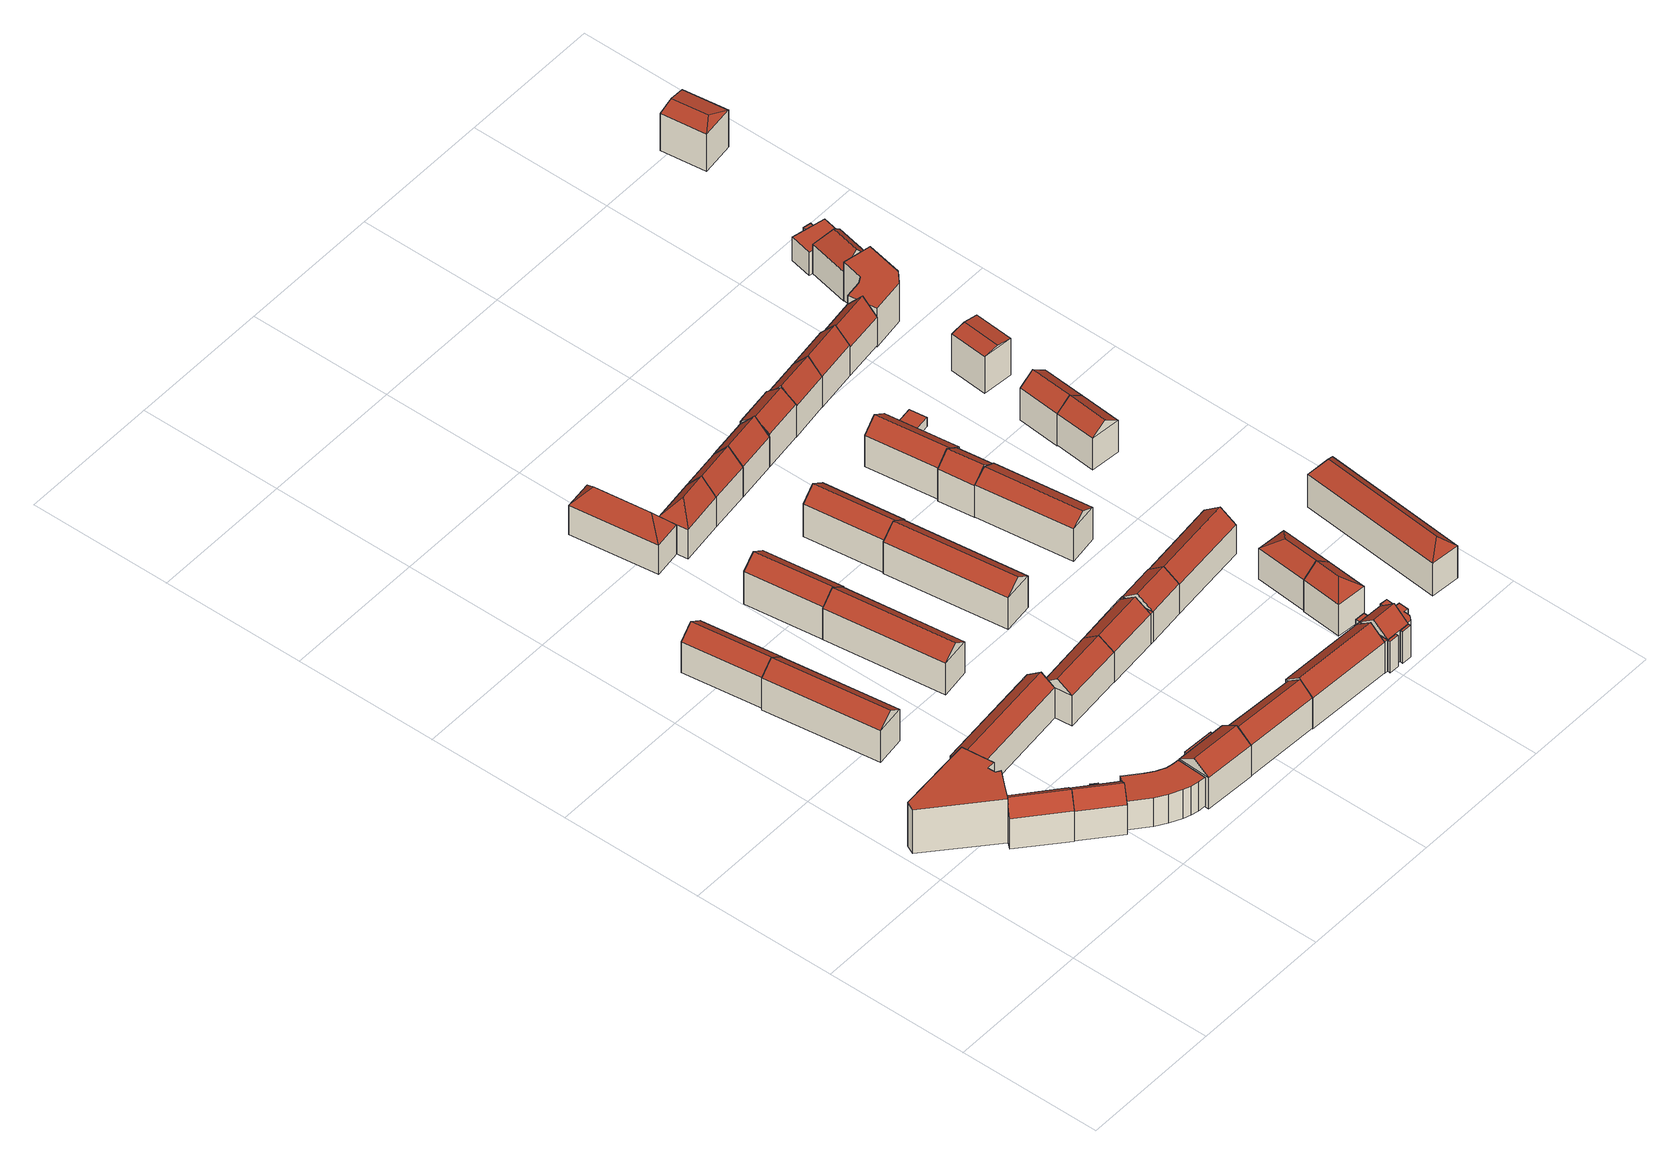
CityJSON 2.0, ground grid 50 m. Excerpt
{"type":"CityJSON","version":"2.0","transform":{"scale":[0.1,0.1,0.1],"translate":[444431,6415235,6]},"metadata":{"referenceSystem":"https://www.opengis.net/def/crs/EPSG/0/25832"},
"CityObjects":{
"building1":{"type":"Building","attributes":{"name":"RiesserstraÃe","function":"31001_1010","yearOfConstruction":1918,"roofType":"1000","measuredHeight":17.96,"storeysAboveGround":4},"geometry":[{"type":"Solid","lod":"2","boundaries":[[[[0,1,2,3]],[[4,5,1,0]],[[6,7,5,4]],[[8,9,7,6]],[[10,11,9,8]],[[12,13,11,10]],[[14,15,13,12]],[[16,17,15,14]],[[18,19,17,16]],[[3,2,19,18]],[[16,14,12,10,8,6,4,0,3,18]],[[1,5,7,9,11,13,15,17,19,2]]]],"semantics":{"surfaces":[{"type":"WallSurface"},{"type":"RoofSurface","Flaechenneigung":"90","Flaechenrichtung":"0","Flaechengroesse":"421.085198996637"},{"type":"GroundSurface"}],"values":[[0,0,0,0,0,0,0,0,0,0,1,2]]}}]},
"building2":{"type":"Building","attributes":{"name":"RiesserstraÃe","function":"31001_1010","yearOfConstruction":1983,"roofType":"3100","measuredHeight":16.53,"storeysAboveGround":4},"geometry":[{"type":"Solid","lod":"2","boundaries":[[[[20,21,22,23]],[[24,25,21,20]],[[26,27,25,24]],[[23,22,27,26]],[[20,28,24]],[[26,29,23]],[[23,29,28,20]],[[24,28,29,26]],[[21,25,27,22]]]],"semantics":{"surfaces":[{"type":"WallSurface"},{"type":"RoofSurface","Flaechenneigung":"49.8870357876731","Flaechenrichtung":"40.2537108188985","Flaechengroesse":"119.757816600435"},{"type":"RoofSurface","Flaechenneigung":"49.8885228788828","Flaechenrichtung":"220.679058021036","Flaechengroesse":"119.753801721433"},{"type":"GroundSurface"}],"values":[[0,0,0,0,0,0,1,2,3]]}}]},
"building3":{"type":"Building","attributes":{"name":"RiesserstraÃe","function":"31001_1010"},"children":["building3-1","building3-2"]},
"building3-1":{"type":"BuildingPart","attributes":{"roofType":"1000","measuredHeight":12.1,"storeysAboveGround":4},"parents":["building3"],"geometry":[{"type":"Solid","lod":"2","boundaries":[[[[30,31,32,33]],[[34,35,31,30]],[[36,37,35,34]],[[33,32,37,36]],[[34,30,33,36]],[[31,35,37,32]]]],"semantics":{"surfaces":[{"type":"WallSurface"},{"type":"RoofSurface","Flaechenneigung":"90","Flaechenrichtung":"0","Flaechengroesse":"1.34577465830309"},{"type":"GroundSurface"}],"values":[[0,0,0,0,1,2]]}}]},
"building3-2":{"type":"BuildingPart","attributes":{"roofType":"3100","measuredHeight":16.3,"storeysAboveGround":4},"parents":["building3"],"geometry":[{"type":"Solid","lod":"2","boundaries":[[[[38,39,40,41]],[[42,43,39,38]],[[44,45,43,42]],[[41,40,45,44]],[[38,28,42]],[[44,46,41]],[[41,46,28,38]],[[42,28,46,44]],[[39,43,45,40]]]],"semantics":{"surfaces":[{"type":"WallSurface"},{"type":"RoofSurface","Flaechenneigung":"49.6851141474525","Flaechenrichtung":"220.678882270837","Flaechengroesse":"100.558997164218"},{"type":"RoofSurface","Flaechenneigung":"49.683332877254","Flaechenrichtung":"40.2622976103834","Flaechengroesse":"100.56312566399"},{"type":"GroundSurface"}],"values":[[0,0,0,0,0,0,1,2,3]]}}]},
"building4":{"type":"Building","attributes":{"name":"Marienthaler StraÃe","function":"31001_1010","yearOfConstruction":1978,"roofType":"3100","measuredHeight":17,"storeysAboveGround":4},"geometry":[{"type":"Solid","lod":"2","boundaries":[[[[47,48,49,50]],[[51,52,48,47]],[[53,54,52,51]],[[50,49,54,53]],[[47,55,51]],[[53,56,50]],[[50,56,55,47]],[[51,55,56,53]],[[48,52,54,49]]]],"semantics":{"surfaces":[{"type":"WallSurface"},{"type":"RoofSurface","Flaechenneigung":"52.563752033892","Flaechenrichtung":"82.2427402375464","Flaechengroesse":"264.696878507218"},{"type":"RoofSurface","Flaechenneigung":"52.5638036940968","Flaechenrichtung":"262.246131128477","Flaechengroesse":"264.69146421344"},{"type":"GroundSurface"}],"values":[[0,0,0,0,0,0,1,2,3]]}}]},
"building5":{"type":"Building","attributes":{"name":"RiesserstraÃe","function":"31001_1010","yearOfConstruction":1978,"roofType":"1000","measuredHeight":11.81,"storeysAboveGround":3},"geometry":[{"type":"Solid","lod":"2","boundaries":[[[[57,58,59,60]],[[61,62,58,57]],[[63,64,62,61]],[[65,66,64,63]],[[67,68,66,65]],[[69,70,68,67]],[[71,72,70,69]],[[73,74,72,71]],[[75,76,74,73]],[[77,78,76,75]],[[79,80,78,77]],[[81,82,80,79]],[[83,84,82,81]],[[85,86,84,83]],[[60,59,86,85]],[[83,81,79,77,75,73,71,69,67,65,63,61,57,60,85]],[[58,62,64,66,68,70,72,74,76,78,80,82,84,86,59]]]],"semantics":{"surfaces":[{"type":"WallSurface"},{"type":"RoofSurface","Flaechenneigung":"90","Flaechenrichtung":"0","Flaechengroesse":"228.415116841294"},{"type":"GroundSurface"}],"values":[[0,0,0,0,0,0,0,0,0,0,0,0,0,0,0,1,2]]}}]},
"building6":{"type":"Building","attributes":{"name":"Marienthaler StraÃe","function":"31001_1010","yearOfConstruction":1978,"roofType":"3100","measuredHeight":16.55,"storeysAboveGround":4},"geometry":[{"type":"Solid","lod":"2","boundaries":[[[[87,88,89,90]],[[91,92,88,87]],[[93,94,92,91]],[[90,89,94,93]],[[87,95,91]],[[93,96,90]],[[90,96,95,87]],[[91,95,96,93]],[[88,92,94,89]]]],"semantics":{"surfaces":[{"type":"WallSurface"},{"type":"RoofSurface","Flaechenneigung":"52.5753369735651","Flaechenrichtung":"82.2306385123283","Flaechengroesse":"181.646783301193"},{"type":"RoofSurface","Flaechenneigung":"52.5754494222749","Flaechenrichtung":"262.230500878949","Flaechengroesse":"181.643585251215"},{"type":"GroundSurface"}],"values":[[0,0,0,0,0,0,1,2,3]]}}]},
"building7":{"type":"Building","attributes":{"name":"GriesstraÃe","function":"31001_1010","yearOfConstruction":1957,"roofType":"3100","measuredHeight":16.14,"storeysAboveGround":4},"geometry":[{"type":"Solid","lod":"2","boundaries":[[[[97,98,99,100]],[[101,102,98,97]],[[103,104,102,101]],[[100,99,104,103]],[[97,105,101]],[[103,106,100]],[[100,106,105,97]],[[101,105,106,103]],[[98,102,104,99]]]],"semantics":{"surfaces":[{"type":"WallSurface"},{"type":"RoofSurface","Flaechenneigung":"52.5313069921264","Flaechenrichtung":"354.238457032601","Flaechengroesse":"245.379745804108"},{"type":"RoofSurface","Flaechenneigung":"52.5311066685163","Flaechenrichtung":"174.105161435185","Flaechengroesse":"245.38158810159"},{"type":"GroundSurface"}],"values":[[0,0,0,0,0,0,1,2,3]]}}]},
"building8":{"type":"Building","attributes":{"name":"Sievekingsallee","function":"31001_1010"},"children":["building8-1","building8-2"]},
"building8-1":{"type":"BuildingPart","attributes":{"roofType":"1000","measuredHeight":12.46,"storeysAboveGround":4},"parents":["building8"],"geometry":[{"type":"Solid","lod":"2","boundaries":[[[[107,108,109,110]],[[111,112,108,107]],[[113,114,112,111]],[[110,109,114,113]],[[111,107,110,113]],[[108,112,114,109]]]],"semantics":{"surfaces":[{"type":"WallSurface"},{"type":"RoofSurface","Flaechenneigung":"90","Flaechenrichtung":"0","Flaechengroesse":"9.99151499875229"},{"type":"GroundSurface"}],"values":[[0,0,0,0,1,2]]}}]},
"building8-2":{"type":"BuildingPart","attributes":{"roofType":"3100","measuredHeight":16.89,"storeysAboveGround":4},"parents":["building8"],"geometry":[{"type":"Solid","lod":"2","boundaries":[[[[115,116,117,118]],[[119,120,116,115]],[[121,122,120,119]],[[118,117,122,121]],[[115,123,119]],[[121,124,118]],[[118,124,123,115]],[[119,123,124,121]],[[116,120,122,117]]]],"semantics":{"surfaces":[{"type":"WallSurface"},{"type":"RoofSurface","Flaechenneigung":"53.5967003057624","Flaechenrichtung":"182.88501347723","Flaechengroesse":"130.896779206652"},{"type":"RoofSurface","Flaechenneigung":"53.5968714702953","Flaechenrichtung":"2.91475946915416","Flaechengroesse":"131.893141616348"},{"type":"GroundSurface"}],"values":[[0,0,0,0,0,0,1,2,3]]}}]},
"building9":{"type":"Building","attributes":{"name":"Marienthaler StraÃe","function":"31001_1010","yearOfConstruction":1957,"roofType":"3100","measuredHeight":16.95,"storeysAboveGround":4},"geometry":[{"type":"Solid","lod":"2","boundaries":[[[[125,126,127,128]],[[129,130,126,125]],[[131,132,130,129]],[[128,127,132,131]],[[125,133,129]],[[131,134,128]],[[128,134,133,125]],[[129,133,134,131]],[[126,130,132,127]]]],"semantics":{"surfaces":[{"type":"WallSurface"},{"type":"RoofSurface","Flaechenneigung":"52.5252844379566","Flaechenrichtung":"82.5408997871563","Flaechengroesse":"278.28689584951"},{"type":"RoofSurface","Flaechenneigung":"52.5253124391513","Flaechenrichtung":"262.542389953492","Flaechengroesse":"278.266001865547"},{"type":"GroundSurface"}],"values":[[0,0,0,0,0,0,1,2,3]]}}]},
"building10":{"type":"Building","attributes":{"name":"GriesstraÃe","function":"31001_1010","yearOfConstruction":1978,"roofType":"3100","measuredHeight":16.32,"storeysAboveGround":4},"geometry":[{"type":"Solid","lod":"2","boundaries":[[[[135,136,137,138]],[[139,140,136,135]],[[141,142,140,139]],[[138,137,142,141]],[[135,143,139]],[[141,144,138]],[[138,144,143,135]],[[139,143,144,141]],[[136,140,142,137]]]],"semantics":{"surfaces":[{"type":"WallSurface"},{"type":"RoofSurface","Flaechenneigung":"52.7527224014271","Flaechenrichtung":"353.969109974429","Flaechengroesse":"141.676714854102"},{"type":"RoofSurface","Flaechenneigung":"52.753107394191","Flaechenrichtung":"174.346576210715","Flaechengroesse":"141.678702207754"},{"type":"GroundSurface"}],"values":[[0,0,0,0,0,0,1,2,3]]}}]},
"building11":{"type":"Building","attributes":{"name":"Marienthaler StraÃe","function":"31001_1010","yearOfConstruction":1978,"roofType":"3100","measuredHeight":17.36,"storeysAboveGround":4},"geometry":[{"type":"Solid","lod":"2","boundaries":[[[[145,146,147,148]],[[149,150,146,145]],[[151,152,150,149]],[[148,147,152,151]],[[145,153,149]],[[151,154,148]],[[148,154,153,145]],[[149,153,154,151]],[[146,150,152,147]]]],"semantics":{"surfaces":[{"type":"WallSurface"},{"type":"RoofSurface","Flaechenneigung":"52.5960819498473","Flaechenrichtung":"82.481871611527","Flaechengroesse":"178.443308382066"},{"type":"RoofSurface","Flaechenneigung":"52.5960430548625","Flaechenrichtung":"262.482219476196","Flaechengroesse":"178.426963319584"},{"type":"GroundSurface"}],"values":[[0,0,0,0,0,0,1,2,3]]}}]},
"building12":{"type":"Building","attributes":{"name":"Sievekingsallee","function":"31001_1010","yearOfConstruction":1957,"roofType":"3100","measuredHeight":16.4,"storeysAboveGround":4},"geometry":[{"type":"Solid","lod":"2","boundaries":[[[[155,156,157,158]],[[159,160,156,155]],[[161,162,160,159]],[[158,157,162,161]],[[155,163,159]],[[161,164,158]],[[158,164,163,155]],[[159,163,164,161]],[[156,160,162,157]]]],"semantics":{"surfaces":[{"type":"WallSurface"},{"type":"RoofSurface","Flaechenneigung":"52.405561967998","Flaechenrichtung":"3.74611388315605","Flaechengroesse":"169.99083676424"},{"type":"RoofSurface","Flaechenneigung":"52.3980803668661","Flaechenrichtung":"183.161713163033","Flaechengroesse":"169.064335372234"},{"type":"GroundSurface"}],"values":[[0,0,0,0,0,0,1,2,3]]}}]},
"building13":{"type":"Building","attributes":{"name":"Marienthaler StraÃe","function":"31001_1010","yearOfConstruction":1957,"roofType":"3200","measuredHeight":18.21,"storeysAboveGround":4},"geometry":[{"type":"Solid","lod":"2","boundaries":[[[[165,166,167,168]],[[169,170,166,165]],[[171,172,170,169]],[[168,167,172,171]],[[165,173,169]],[[171,174,168]],[[168,174,173,165]],[[169,173,174,171]],[[166,170,172,167]]]],"semantics":{"surfaces":[{"type":"WallSurface"},{"type":"RoofSurface","Flaechenneigung":"41.1934713350367","Flaechenrichtung":"172.435035668141","Flaechengroesse":"41.2039294242782"},{"type":"RoofSurface","Flaechenneigung":"41.1934823471084","Flaechenrichtung":"352.466596868938","Flaechengroesse":"41.2176308266064"},{"type":"RoofSurface","Flaechenneigung":"38.6073328553022","Flaechenrichtung":"82.4622846822636","Flaechengroesse":"201.125093278354"},{"type":"RoofSurface","Flaechenneigung":"38.6072315643414","Flaechenrichtung":"262.458525713174","Flaechengroesse":"201.146951648793"},{"type":"GroundSurface"}],"values":[[0,0,0,0,1,2,3,4,5]]}}]},
"building14":{"type":"Building","attributes":{"name":"Marienthaler StraÃe","function":"31001_1010","yearOfConstruction":1957,"roofType":"5000","measuredHeight":18.26,"storeysAboveGround":4},"geometry":[{"type":"Solid","lod":"2","boundaries":[[[[175,176,177,178]],[[179,180,176,175]],[[181,182,180,179]],[[178,177,182,181]],[[175,183,179]],[[181,184,178]],[[178,184,183,175]],[[179,183,184,181]],[[176,180,182,177]]]],"semantics":{"surfaces":[{"type":"WallSurface"},{"type":"RoofSurface","Flaechenneigung":"39.3420207442713","Flaechenrichtung":"262.412174175679","Flaechengroesse":"40.385175565697"},{"type":"RoofSurface","Flaechenneigung":"38.665982065276","Flaechenrichtung":"172.360762752694","Flaechengroesse":"103.471676394701"},{"type":"RoofSurface","Flaechenneigung":"38.6659793533343","Flaechenrichtung":"352.347291550764","Flaechengroesse":"103.470895381931"},{"type":"GroundSurface"}],"values":[[0,0,0,0,1,0,2,3,4]]}}]},
"building15":{"type":"Building","attributes":{"name":"GriesstraÃe","function":"31001_1010"},"children":["building15-1","building15-2"]},
"building15-1":{"type":"BuildingPart","attributes":{"roofType":"1000","measuredHeight":12.41,"storeysAboveGround":4},"parents":["building15"],"geometry":[{"type":"Solid","lod":"2","boundaries":[[[[185,186,187,188]],[[189,190,186,185]],[[191,192,190,189]],[[188,187,192,191]],[[189,185,188,191]],[[186,190,192,187]]]],"semantics":{"surfaces":[{"type":"WallSurface"},{"type":"RoofSurface","Flaechenneigung":"90","Flaechenrichtung":"0","Flaechengroesse":"7.11944300766405"},{"type":"GroundSurface"}],"values":[[0,0,0,0,1,2]]}}]},
"building15-2":{"type":"BuildingPart","attributes":{"roofType":"3100","measuredHeight":16.49,"storeysAboveGround":4},"parents":["building15"],"geometry":[{"type":"Solid","lod":"2","boundaries":[[[[193,194,195,196]],[[197,198,194,193]],[[189,190,198,197]],[[196,195,190,189]],[[193,143,197]],[[189,199,196]],[[196,199,143,193]],[[197,143,199,189]],[[194,198,190,195]]]],"semantics":{"surfaces":[{"type":"WallSurface"},{"type":"RoofSurface","Flaechenneigung":"52.7986162273361","Flaechenrichtung":"174.333255978371","Flaechengroesse":"127.966333752701"},{"type":"RoofSurface","Flaechenneigung":"52.7982003169976","Flaechenrichtung":"353.959196985545","Flaechengroesse":"127.965609300436"},{"type":"GroundSurface"}],"values":[[0,0,0,0,0,0,1,2,3]]}}]},
"building16":{"type":"Building","attributes":{"name":"Marienthaler StraÃe","function":"31001_1010","yearOfConstruction":1978,"roofType":"3100","measuredHeight":17.07,"storeysAboveGround":4},"geometry":[{"type":"Solid","lod":"2","boundaries":[[[[200,201,202,203]],[[204,205,201,200]],[[206,207,205,204]],[[203,202,207,206]],[[200,208,204]],[[206,209,203]],[[203,209,208,200]],[[204,208,209,206]],[[201,205,207,202]]]],"semantics":{"surfaces":[{"type":"WallSurface"},{"type":"RoofSurface","Flaechenneigung":"52.5627003173351","Flaechenrichtung":"82.6621920902992","Flaechengroesse":"289.969136928606"},{"type":"RoofSurface","Flaechenneigung":"52.5627174512608","Flaechenrichtung":"262.663025633057","Flaechengroesse":"289.975414181409"},{"type":"GroundSurface"}],"values":[[0,0,0,0,0,0,1,2,3]]}}]},
"building17":{"type":"Building","attributes":{"name":"Sievekingsallee","function":"31001_1010","yearOfConstruction":1968,"roofType":"3100","measuredHeight":17.1,"storeysAboveGround":4},"geometry":[{"type":"Solid","lod":"2","boundaries":[[[[210,211,212,213]],[[214,215,211,210]],[[216,217,215,214]],[[213,212,217,216]],[[210,218,214]],[[216,219,213]],[[213,219,218,210]],[[214,218,219,216]],[[211,215,217,212]]]],"semantics":{"surfaces":[{"type":"WallSurface"},{"type":"RoofSurface","Flaechenneigung":"49.6307462238672","Flaechenrichtung":"2.86383171761834","Flaechengroesse":"221.04366821239"},{"type":"RoofSurface","Flaechenneigung":"49.6307200354172","Flaechenrichtung":"182.864792051416","Flaechengroesse":"223.066242532794"},{"type":"GroundSurface"}],"values":[[0,0,0,0,0,0,1,2,3]]}}]},
"building18":{"type":"Building","attributes":{"name":"Marienthaler StraÃe","function":"31001_1010","yearOfConstruction":1994,"roofType":"3100","measuredHeight":18.18,"storeysAboveGround":4},"geometry":[{"type":"Solid","lod":"2","boundaries":[[[[220,221,222,223]],[[224,225,221,220]],[[226,227,225,224]],[[223,222,227,226]],[[220,228,224]],[[226,229,223]],[[223,229,228,220]],[[224,228,229,226]],[[221,225,227,222]]]],"semantics":{"surfaces":[{"type":"WallSurface"},{"type":"RoofSurface","Flaechenneigung":"40.1962909502897","Flaechenrichtung":"352.336436429662","Flaechengroesse":"112.317859096552"},{"type":"RoofSurface","Flaechenneigung":"40.1964389955592","Flaechenrichtung":"172.350153366598","Flaechengroesse":"112.314257983564"},{"type":"GroundSurface"}],"values":[[0,0,0,0,0,0,1,2,3]]}}]},
"building19":{"type":"Building","attributes":{"name":"Marienthaler StraÃe","function":"31001_1010","yearOfConstruction":1978,"roofType":"3100","measuredHeight":17.36,"storeysAboveGround":4},"geometry":[{"type":"Solid","lod":"2","boundaries":[[[[230,231,232,233]],[[234,235,231,230]],[[236,237,235,234]],[[233,232,237,236]],[[230,238,234]],[[236,239,233]],[[233,239,238,230]],[[234,238,239,236]],[[231,235,237,232]]]],"semantics":{"surfaces":[{"type":"WallSurface"},{"type":"RoofSurface","Flaechenneigung":"52.639081371281","Flaechenrichtung":"82.6730120508294","Flaechengroesse":"185.263030297851"},{"type":"RoofSurface","Flaechenneigung":"52.639163086472","Flaechenrichtung":"262.674145913801","Flaechengroesse":"185.265861352136"},{"type":"GroundSurface"}],"values":[[0,0,0,0,0,0,1,2,3]]}}]},
"building20":{"type":"Building","attributes":{"name":"GriesstraÃe","function":"31001_1010"},"children":["building20-1","building20-2"]},
"building20-1":{"type":"BuildingPart","attributes":{"roofType":"1000","measuredHeight":12.3,"storeysAboveGround":4},"parents":["building20"],"geometry":[{"type":"Solid","lod":"2","boundaries":[[[[240,241,187,242]],[[243,195,241,240]],[[244,186,195,243]],[[242,187,186,244]],[[243,240,242,244]],[[241,195,186,187]]]],"semantics":{"surfaces":[{"type":"WallSurface"},{"type":"RoofSurface","Flaechenneigung":"90","Flaechenrichtung":"0","Flaechengroesse":"6.48127924427916"},{"type":"GroundSurface"}],"values":[[0,0,0,0,1,2]]}}]},
"building20-2":{"type":"BuildingPart","attributes":{"roofType":"3100","measuredHeight":16.55,"storeysAboveGround":4},"parents":["building20"],"geometry":[{"type":"Solid","lod":"2","boundaries":[[[[245,246,192,247]],[[248,249,246,245]],[[240,241,249,248]],[[247,192,241,240]],[[245,250,248]],[[240,251,247]],[[247,251,250,245]],[[248,250,251,240]],[[246,249,241,192]]]],"semantics":{"surfaces":[{"type":"WallSurface"},{"type":"RoofSurface","Flaechenneigung":"52.1761655364733","Flaechenrichtung":"353.907860839996","Flaechengroesse":"94.4214125358576"},{"type":"RoofSurface","Flaechenneigung":"52.1769800388341","Flaechenrichtung":"174.180112749643","Flaechengroesse":"94.4217496564136"},{"type":"GroundSurface"}],"values":[[0,0,0,0,0,0,1,2,3]]}}]},
"building21":{"type":"Building","attributes":{"name":"Marienthaler StraÃe","function":"31001_1010","yearOfConstruction":1957,"roofType":"3100","measuredHeight":18.28,"storeysAboveGround":4},"geometry":[{"type":"Solid","lod":"2","boundaries":[[[[252,253,254,255]],[[256,257,253,252]],[[258,259,257,256]],[[255,254,259,258]],[[252,260,256]],[[258,228,255]],[[255,228,260,252]],[[256,260,228,258]],[[253,257,259,254]]]],"semantics":{"surfaces":[{"type":"WallSurface"},{"type":"RoofSurface","Flaechenneigung":"40.1028790207436","Flaechenrichtung":"352.343237040527","Flaechengroesse":"112.616457815768"},{"type":"RoofSurface","Flaechenneigung":"40.103006491867","Flaechenrichtung":"172.353823026096","Flaechengroesse":"112.625433615015"},{"type":"GroundSurface"}],"values":[[0,0,0,0,0,0,1,2,3]]}}]},
"building22":{"type":"Building","attributes":{"name":"Peterskampweg","function":"31001_1010"},"children":["building22-1","building22-2","building22-3","building22-4","building22-5","building22-6"]},
"building22-1":{"type":"BuildingPart","attributes":{"roofType":"1000","measuredHeight":12.76,"storeysAboveGround":4},"parents":["building22"],"geometry":[{"type":"Solid","lod":"2","boundaries":[[[[261,262,263,264]],[[265,266,262,261]],[[267,268,266,265]],[[264,263,268,267]],[[265,261,264,267]],[[262,266,268,263]]]],"semantics":{"surfaces":[{"type":"WallSurface"},{"type":"RoofSurface","Flaechenneigung":"90","Flaechenrichtung":"0","Flaechengroesse":"3.49650786619388"},{"type":"GroundSurface"}],"values":[[0,0,0,0,1,2]]}}]},
"building22-2":{"type":"BuildingPart","attributes":{"roofType":"3100","measuredHeight":17.38,"storeysAboveGround":4},"parents":["building22"],"geometry":[{"type":"Solid","lod":"2","boundaries":[[[[269,270,271,272]],[[265,266,270,269]],[[273,274,266,265]],[[272,271,274,273]],[[269,275,265]],[[273,276,272]],[[272,276,275,269]],[[265,275,276,273]],[[270,266,274,271]]]],"semantics":{"surfaces":[{"type":"WallSurface"},{"type":"RoofSurface","Flaechenneigung":"50.0024745646442","Flaechenrichtung":"2.87118242523288","Flaechengroesse":"64.1830205050148"},{"type":"RoofSurface","Flaechenneigung":"50.0026904633855","Flaechenrichtung":"182.875303681323","Flaechengroesse":"64.1359987726987"},{"type":"GroundSurface"}],"values":[[0,0,0,0,0,0,1,2,3]]}}]},
"building22-3":{"type":"BuildingPart","attributes":{"roofType":"1000","measuredHeight":13.46,"storeysAboveGround":4},"parents":["building22"],"geometry":[{"type":"Solid","lod":"2","boundaries":[[[[277,278,270,279]],[[280,281,278,277]],[[282,283,281,280]],[[284,285,283,282]],[[286,287,285,284]],[[288,289,287,286]],[[290,291,289,288]],[[292,266,291,290]],[[279,270,266,292]],[[290,288,286,284,282,280,277,279,292]],[[278,281,283,285,287,289,291,266,270]]]],"semantics":{"surfaces":[{"type":"WallSurface"},{"type":"RoofSurface","Flaechenneigung":"90","Flaechenrichtung":"0","Flaechengroesse":"31.3539629239699"},{"type":"GroundSurface"}],"values":[[0,0,0,0,0,0,0,0,0,1,2]]}}]},
"building22-4":{"type":"BuildingPart","attributes":{"roofType":"1000","measuredHeight":12.76,"storeysAboveGround":4},"parents":["building22"],"geometry":[{"type":"Solid","lod":"2","boundaries":[[[[293,294,271,272]],[[295,296,294,293]],[[297,298,296,295]],[[272,271,298,297]],[[295,293,272,297]],[[294,296,298,271]]]],"semantics":{"surfaces":[{"type":"WallSurface"},{"type":"RoofSurface","Flaechenneigung":"90","Flaechenrichtung":"0","Flaechengroesse":"5.17626205346537"},{"type":"GroundSurface"}],"values":[[0,0,0,0,1,2]]}}]},
"building22-5":{"type":"BuildingPart","attributes":{"roofType":"1000","measuredHeight":12.76,"storeysAboveGround":4},"parents":["building22"],"geometry":[{"type":"Solid","lod":"2","boundaries":[[[[299,300,301,302]],[[303,304,300,299]],[[273,274,304,303]],[[302,301,274,273]],[[303,299,302,273]],[[300,304,274,301]]]],"semantics":{"surfaces":[{"type":"WallSurface"},{"type":"RoofSurface","Flaechenneigung":"90","Flaechenrichtung":"0","Flaechengroesse":"3.50789677069196"},{"type":"GroundSurface"}],"values":[[0,0,0,0,1,2]]}}]},
"building22-6":{"type":"BuildingPart","attributes":{"roofType":"1000","measuredHeight":12.76,"storeysAboveGround":4},"parents":["building22"],"geometry":[{"type":"Solid","lod":"2","boundaries":[[[[305,306,274,273]],[[307,308,306,305]],[[272,271,308,307]],[[273,274,271,272]],[[307,305,273,272]],[[306,308,271,274]]]],"semantics":{"surfaces":[{"type":"WallSurface"},{"type":"RoofSurface","Flaechenneigung":"90","Flaechenrichtung":"0","Flaechengroesse":"13.4348543314877"},{"type":"GroundSurface"}],"values":[[0,0,0,0,1,2]]}}]},
"building23":{"type":"Building","attributes":{"name":"GriesstraÃe","function":"31001_1010","yearOfConstruction":1957,"roofType":"3100","measuredHeight":16.34,"storeysAboveGround":4},"geometry":[{"type":"Solid","lod":"2","boundaries":[[[[309,310,246,311]],[[312,313,310,309]],[[314,249,313,312]],[[311,246,249,314]],[[309,315,312]],[[314,316,311]],[[311,316,315,309]],[[312,315,316,314]],[[310,313,249,246]]]],"semantics":{"surfaces":[{"type":"WallSurface"},{"type":"RoofSurface","Flaechenneigung":"51.2940611325759","Flaechenrichtung":"353.909891620762","Flaechengroesse":"210.402147343021"},{"type":"RoofSurface","Flaechenneigung":"51.2939925920194","Flaechenrichtung":"174.179228843501","Flaechengroesse":"210.765787847013"},{"type":"GroundSurface"}],"values":[[0,0,0,0,0,0,1,2,3]]}}]},
"building24":{"type":"Building","attributes":{"name":"Marienthaler StraÃe","function":"31001_1010","yearOfConstruction":1978,"roofType":"3100","measuredHeight":16.29,"storeysAboveGround":4},"geometry":[{"type":"Solid","lod":"2","boundaries":[[[[317,318,319,320]],[[321,322,318,317]],[[323,324,322,321]],[[320,319,324,323]],[[317,325,321]],[[323,326,320]],[[320,326,325,317]],[[321,325,326,323]],[[318,322,324,319]]]],"semantics":{"surfaces":[{"type":"WallSurface"},{"type":"RoofSurface","Flaechenneigung":"59.3486192458154","Flaechenrichtung":"82.4496538380293","Flaechengroesse":"205.061367044595"},{"type":"RoofSurface","Flaechenneigung":"59.3485565498029","Flaechenrichtung":"262.447925975898","Flaechengroesse":"205.037758240971"},{"type":"GroundSurface"}],"values":[[0,0,0,0,0,0,1,2,3]]}}]},
"building25":{"type":"Building","attributes":{"name":"Peterskampweg","function":"31001_1010","yearOfConstruction":1957,"roofType":"5000","measuredHeight":17.09,"storeysAboveGround":4},"geometry":[{"type":"Solid","lod":"2","boundaries":[[[[327,328,329,330]],[[331,332,328,327]],[[333,334,332,331]],[[330,329,334,333]],[[327,335,331]],[[333,336,330]],[[330,336,335,327]],[[331,335,336,333]],[[328,332,334,329]]]],"semantics":{"surfaces":[{"type":"WallSurface"},{"type":"RoofSurface","Flaechenneigung":"51.6620962883428","Flaechenrichtung":"184.949585084643","Flaechengroesse":"35.0591845916297"},{"type":"RoofSurface","Flaechenneigung":"51.5095001642362","Flaechenrichtung":"94.876042363926","Flaechengroesse":"78.1554129983576"},{"type":"RoofSurface","Flaechenneigung":"51.5096340969476","Flaechenrichtung":"274.930108718623","Flaechengroesse":"78.1550743898079"},{"type":"GroundSurface"}],"values":[[0,0,0,0,1,0,2,3,4]]}}]},
"building26":{"type":"Building","attributes":{"name":"Marienthaler StraÃe","function":"31001_1010","yearOfConstruction":1957,"roofType":"3100","measuredHeight":17.82,"storeysAboveGround":4},"geometry":[{"type":"Solid","lod":"2","boundaries":[[[[337,338,253,339]],[[340,341,338,337]],[[342,257,341,340]],[[339,253,257,342]],[[337,343,340]],[[342,344,339]],[[339,344,343,337]],[[340,343,344,342]],[[338,341,257,253]]]],"semantics":{"surfaces":[{"type":"WallSurface"},{"type":"RoofSurface","Flaechenneigung":"48.9503462287288","Flaechenrichtung":"352.344406261077","Flaechengroesse":"96.2425734618483"},{"type":"RoofSurface","Flaechenneigung":"48.9504789392629","Flaechenrichtung":"172.358386405859","Flaechengroesse":"96.2427828097467"},{"type":"GroundSurface"}],"values":[[0,0,0,0,0,0,1,2,3]]}}]},
"building27":{"type":"Building","attributes":{"name":"Marienthaler StraÃe","function":"31001_1010","yearOfConstruction":1957,"roofType":"3100","measuredHeight":17.22,"storeysAboveGround":4},"geometry":[{"type":"Solid","lod":"2","boundaries":[[[[345,346,347,348]],[[349,350,346,345]],[[351,352,350,349]],[[348,347,352,351]],[[345,353,349]],[[351,354,348]],[[348,354,353,345]],[[349,353,354,351]],[[346,350,352,347]]]],"semantics":{"surfaces":[{"type":"WallSurface"},{"type":"RoofSurface","Flaechenneigung":"52.1788249541326","Flaechenrichtung":"82.448883766005","Flaechengroesse":"83.8998681691556"},{"type":"RoofSurface","Flaechenneigung":"52.1788864450719","Flaechenrichtung":"262.44485141463","Flaechengroesse":"83.9305899363942"},{"type":"GroundSurface"}],"values":[[0,0,0,0,0,0,1,2,3]]}}]},
"building28":{"type":"Building","attributes":{"name":"Peterskampweg","function":"31001_1010","yearOfConstruction":1978,"roofType":"5000","measuredHeight":16.72,"storeysAboveGround":4},"geometry":[{"type":"Solid","lod":"2","boundaries":[[[[355,356,357,333]],[[358,359,356,355]],[[330,360,359,358]],[[333,357,360,330]],[[355,361,358]],[[330,336,333]],[[333,336,361,355]],[[358,361,336,330]],[[356,359,360,357]]]],"semantics":{"surfaces":[{"type":"WallSurface"},{"type":"RoofSurface","Flaechenneigung":"53.77472385795","Flaechenrichtung":"4.90112792451492","Flaechengroesse":"36.5878164820834"},{"type":"RoofSurface","Flaechenneigung":"51.4873644301358","Flaechenrichtung":"274.930909647192","Flaechengroesse":"103.247443531625"},{"type":"RoofSurface","Flaechenneigung":"51.4874208653425","Flaechenrichtung":"94.8812580705394","Flaechengroesse":"103.276541545073"},{"type":"GroundSurface"}],"values":[[0,0,0,0,1,0,2,3,4]]}}]},
"building29":{"type":"Building","attributes":{"name":"Marienthaler StraÃe","function":"31001_1010","yearOfConstruction":1957,"roofType":"3100","measuredHeight":16.86,"storeysAboveGround":4},"geometry":[{"type":"Solid","lod":"2","boundaries":[[[[362,363,364,365]],[[366,367,363,362]],[[368,369,367,366]],[[365,364,369,368]],[[362,370,366]],[[368,371,365]],[[365,371,370,362]],[[366,370,371,368]],[[363,367,369,364]]]],"semantics":{"surfaces":[{"type":"WallSurface"},{"type":"RoofSurface","Flaechenneigung":"52.2840742097749","Flaechenrichtung":"82.4638091927141","Flaechengroesse":"172.156960778415"},{"type":"RoofSurface","Flaechenneigung":"52.2840239539664","Flaechenrichtung":"262.460644127714","Flaechengroesse":"172.161594159657"},{"type":"GroundSurface"}],"values":[[0,0,0,0,0,0,1,2,3]]}}]},
"building30":{"type":"Building","attributes":{"name":"Marienthaler StraÃe","function":"31001_1010","yearOfConstruction":1957,"roofType":"3100","measuredHeight":18.44,"storeysAboveGround":4},"geometry":[{"type":"Solid","lod":"2","boundaries":[[[[372,373,374,375]],[[376,377,373,372]],[[378,379,377,376]],[[375,374,379,378]],[[372,380,376]],[[378,381,375]],[[375,381,380,372]],[[376,380,381,378]],[[373,377,379,374]]]],"semantics":{"surfaces":[{"type":"WallSurface"},{"type":"RoofSurface","Flaechenneigung":"39.8089618539823","Flaechenrichtung":"352.336436424878","Flaechengroesse":"113.445747156434"},{"type":"RoofSurface","Flaechenneigung":"39.8090162949732","Flaechenrichtung":"172.350153371125","Flaechengroesse":"113.442108034305"},{"type":"GroundSurface"}],"values":[[0,0,0,0,0,0,1,2,3]]}}]},
"building31":{"type":"Building","attributes":{"name":"Marienthaler StraÃe","function":"31001_1010","yearOfConstruction":1957,"roofType":"1000","measuredHeight":3.68,"storeysAboveGround":1},"geometry":[{"type":"Solid","lod":"2","boundaries":[[[[382,383,384,385]],[[386,387,383,382]],[[388,389,387,386]],[[385,384,389,388]],[[386,382,385,388]],[[383,387,389,384]]]],"semantics":{"surfaces":[{"type":"WallSurface"},{"type":"RoofSurface","Flaechenneigung":"90","Flaechenrichtung":"0","Flaechengroesse":"79.50545949146"},{"type":"GroundSurface"}],"values":[[0,0,0,0,1,2]]}}]},
"building32":{"type":"Building","attributes":{"name":"Marienthaler StraÃe","function":"31001_1010","yearOfConstruction":1957,"roofType":"3100","measuredHeight":18.46,"storeysAboveGround":4},"geometry":[{"type":"Solid","lod":"2","boundaries":[[[[390,391,392,393]],[[394,395,391,390]],[[396,397,395,394]],[[393,392,397,396]],[[390,380,394]],[[396,398,393]],[[393,398,380,390]],[[394,380,398,396]],[[391,395,397,392]]]],"semantics":{"surfaces":[{"type":"WallSurface"},{"type":"RoofSurface","Flaechenneigung":"40.2063522559164","Flaechenrichtung":"172.348585699366","Flaechengroesse":"116.451195233216"},{"type":"RoofSurface","Flaechenneigung":"40.2064509120796","Flaechenrichtung":"352.342648465617","Flaechengroesse":"116.448892232453"},{"type":"GroundSurface"}],"values":[[0,0,0,0,0,0,1,2,3]]}}]},
"building33":{"type":"Building","attributes":{"name":"Peterskampweg","function":"31001_1010","yearOfConstruction":1978,"roofType":"3200","measuredHeight":18.35,"storeysAboveGround":4},"geometry":[{"type":"Solid","lod":"2","boundaries":[[[[399,400,401,402]],[[403,404,400,399]],[[405,406,404,403]],[[402,401,406,405]],[[399,407,403]],[[405,408,402]],[[402,408,407,399]],[[403,407,408,405]],[[400,404,406,401]]]],"semantics":{"surfaces":[{"type":"WallSurface"},{"type":"RoofSurface","Flaechenneigung":"33.8663606532125","Flaechenrichtung":"5.44191229131199","Flaechengroesse":"31.5071338690364"},{"type":"RoofSurface","Flaechenneigung":"33.8660346399116","Flaechenrichtung":"185.440858677607","Flaechengroesse":"31.5132168230706"},{"type":"RoofSurface","Flaechenneigung":"45.4645888041415","Flaechenrichtung":"275.440397965638","Flaechengroesse":"346.697892583677"},{"type":"RoofSurface","Flaechenneigung":"45.4645322761702","Flaechenrichtung":"95.4392077965679","Flaechengroesse":"346.697206670922"},{"type":"GroundSurface"}],"values":[[0,0,0,0,1,2,3,4,5]]}}]},
"building34":{"type":"Building","attributes":{"name":"Peterskampweg","function":"31001_1010","yearOfConstruction":1957,"roofType":"3100","measuredHeight":16.93,"storeysAboveGround":4},"geometry":[{"type":"Solid","lod":"2","boundaries":[[[[409,410,411,412]],[[413,414,410,409]],[[415,416,414,413]],[[412,411,416,415]],[[409,417,413]],[[415,418,412]],[[412,418,417,409]],[[413,417,418,415]],[[410,414,416,411]]]],"semantics":{"surfaces":[{"type":"WallSurface"},{"type":"RoofSurface","Flaechenneigung":"52.5828151543992","Flaechenrichtung":"274.738281333541","Flaechengroesse":"95.8369893192639"},{"type":"RoofSurface","Flaechenneigung":"52.5827700219906","Flaechenrichtung":"94.7243295992706","Flaechengroesse":"95.8383230498128"},{"type":"GroundSurface"}],"values":[[0,0,0,0,0,0,1,2,3]]}}]},
"building35":{"type":"Building","attributes":{"name":"Peterskampweg","function":"31001_1010","yearOfConstruction":1978,"roofType":"3100","measuredHeight":17.23,"storeysAboveGround":4},"geometry":[{"type":"Solid","lod":"2","boundaries":[[[[419,420,421,409]],[[422,423,420,419]],[[413,424,423,422]],[[409,421,424,413]],[[419,425,422]],[[413,417,409]],[[409,417,425,419]],[[422,425,417,413]],[[420,423,424,421]]]],"semantics":{"surfaces":[{"type":"WallSurface"},{"type":"RoofSurface","Flaechenneigung":"52.3088020540518","Flaechenrichtung":"274.741382351397","Flaechengroesse":"99.602519343378"},{"type":"RoofSurface","Flaechenneigung":"52.3086819555311","Flaechenrichtung":"94.7316931557888","Flaechengroesse":"99.5245375117453"},{"type":"GroundSurface"}],"values":[[0,0,0,0,0,0,1,2,3]]}}]},
"building36":{"type":"Building","attributes":{"name":"Marienthaler StraÃe","function":"31001_1010","yearOfConstruction":1957,"roofType":"3100","measuredHeight":17.61,"storeysAboveGround":4},"geometry":[{"type":"Solid","lod":"2","boundaries":[[[[426,427,397,428]],[[429,430,427,426]],[[431,392,430,429]],[[428,397,392,431]],[[426,432,429]],[[431,433,428]],[[428,433,432,426]],[[429,432,433,431]],[[427,430,392,397]]]],"semantics":{"surfaces":[{"type":"WallSurface"},{"type":"RoofSurface","Flaechenneigung":"39.9333838202726","Flaechenrichtung":"352.349106899663","Flaechengroesse":"116.279091431785"},{"type":"RoofSurface","Flaechenneigung":"39.9333854622594","Flaechenrichtung":"172.360815275739","Flaechengroesse":"116.279853739908"},{"type":"GroundSurface"}],"values":[[0,0,0,0,0,0,1,2,3]]}}]},
"building37":{"type":"Building","attributes":{"name":"Peterskampweg","function":"31001_1010","yearOfConstruction":1957,"roofType":"3100","measuredHeight":16.07,"storeysAboveGround":4},"geometry":[{"type":"Solid","lod":"2","boundaries":[[[[434,435,436,437]],[[438,439,435,434]],[[440,441,439,438]],[[437,436,441,440]],[[434,442,438]],[[440,443,437]],[[437,443,442,434]],[[438,442,443,440]],[[435,439,441,436]]]],"semantics":{"surfaces":[{"type":"WallSurface"},{"type":"RoofSurface","Flaechenneigung":"79.4866216554259","Flaechenrichtung":"274.890750281872","Flaechengroesse":"74.3996729459847"},{"type":"RoofSurface","Flaechenneigung":"79.4864918375079","Flaechenrichtung":"94.9222495834892","Flaechengroesse":"75.3917196811478"},{"type":"GroundSurface"}],"values":[[0,0,0,0,0,0,1,2,3]]}}]},
"building38":{"type":"Building","attributes":{"name":"Marienthaler StraÃe","function":"31001_1010","yearOfConstruction":1978,"roofType":"1000","measuredHeight":15.64,"storeysAboveGround":4},"geometry":[{"type":"Solid","lod":"2","boundaries":[[[[444,445,446,447]],[[448,449,445,444]],[[450,451,449,448]],[[452,453,451,450]],[[454,455,453,452]],[[456,457,455,454]],[[458,459,457,456]],[[447,446,459,458]],[[456,454,452,450,448,444,447,458]],[[445,449,451,453,455,457,459,446]]]],"semantics":{"surfaces":[{"type":"WallSurface"},{"type":"RoofSurface","Flaechenneigung":"90","Flaechenrichtung":"0","Flaechengroesse":"235.992307005571"},{"type":"GroundSurface"}],"values":[[0,0,0,0,0,0,0,0,1,2]]}}]},
"building39":{"type":"Building","attributes":{"name":"Peterskampweg","function":"31001_1010","yearOfConstruction":1978,"roofType":"5000","measuredHeight":17.87,"storeysAboveGround":4},"geometry":[{"type":"Solid","lod":"2","boundaries":[[[[460,461,462,463]],[[464,465,461,460]],[[466,467,465,464]],[[463,462,467,466]],[[460,468,464]],[[466,469,463]],[[463,469,468,460]],[[464,468,469,466]],[[461,465,467,462]]]],"semantics":{"surfaces":[{"type":"WallSurface"},{"type":"RoofSurface","Flaechenneigung":"31.7342821159858","Flaechenrichtung":"11.6243635591259","Flaechengroesse":"34.3410783759677"},{"type":"RoofSurface","Flaechenneigung":"40.3935916912065","Flaechenrichtung":"281.76400946967","Flaechengroesse":"96.489782852504"},{"type":"RoofSurface","Flaechenneigung":"40.3933774787155","Flaechenrichtung":"101.76604240952","Flaechengroesse":"95.7754379520304"},{"type":"GroundSurface"}],"values":[[0,0,0,0,1,0,2,3,4]]}}]},
"building40":{"type":"Building","attributes":{"name":"Peterskampweg","function":"31001_1010"},"children":["building40-1","building40-2"]},
"building40-1":{"type":"BuildingPart","attributes":{"roofType":"1000","measuredHeight":9.54,"storeysAboveGround":3},"parents":["building40"],"geometry":[{"type":"Solid","lod":"2","boundaries":[[[[470,471,472,473]],[[474,475,471,470]],[[476,477,475,474]],[[473,472,477,476]],[[474,470,473,476]],[[471,475,477,472]]]],"semantics":{"surfaces":[{"type":"WallSurface"},{"type":"RoofSurface","Flaechenneigung":"90","Flaechenrichtung":"0","Flaechengroesse":"95.9083079972926"},{"type":"GroundSurface"}],"values":[[0,0,0,0,1,2]]}}]},
"building40-2":{"type":"BuildingPart","attributes":{"roofType":"1000","measuredHeight":9.54,"storeysAboveGround":3},"parents":["building40"],"geometry":[{"type":"Solid","lod":"2","boundaries":[[[[478,479,480,481]],[[482,483,479,478]],[[484,485,483,482]],[[481,480,485,484]],[[482,478,481,484]],[[479,483,485,480]]]],"semantics":{"surfaces":[{"type":"WallSurface"},{"type":"RoofSurface","Flaechenneigung":"90","Flaechenrichtung":"0","Flaechengroesse":"2.9139170031784"},{"type":"GroundSurface"}],"values":[[0,0,0,0,1,2]]}}]},
"building41":{"type":"Building","attributes":{"name":"Peterskampweg","function":"31001_1010","roofType":"5000","measuredHeight":16.54,"storeysAboveGround":4},"geometry":[{"type":"Solid","lod":"2","boundaries":[[[[486,487,488,489]],[[490,491,487,486]],[[492,493,491,490]],[[489,488,493,492]],[[486,494,490]],[[492,495,489]],[[489,495,494,486]],[[490,494,495,492]],[[487,491,493,488]]]],"semantics":{"surfaces":[{"type":"WallSurface"},{"type":"RoofSurface","Flaechenneigung":"67.0855119736355","Flaechenrichtung":"172.520676033653","Flaechengroesse":"19.4381676946548"},{"type":"RoofSurface","Flaechenneigung":"77.6403172852523","Flaechenrichtung":"82.5130880285919","Flaechengroesse":"86.7969335589074"},{"type":"RoofSurface","Flaechenneigung":"77.6403288287253","Flaechenrichtung":"262.512705278156","Flaechengroesse":"87.0002938870367"},{"type":"GroundSurface"}],"values":[[0,0,0,0,1,0,2,3,4]]}}]}
},
"vertices":[
[293,663,226],[293,663,46],[19,639,46],[19,639,226],[299,605,226],[299,605,46],[305,550,226],[305,550,46],[276,548,226],[276,548,46],[277,523,226],[277,523,46],[292,513,226],[292,513,46],[255,470,226],[255,470,46],[215,424,226],[215,424,46],[6,608,226],[6,608,46],
[400,348,179],[400,348,54],[255,470,54],[255,470,179],[336,274,179],[336,274,54],[193,398,179],[193,398,54],[368,311,219],[224,434,219],
[448,308,177],[448,308,56],[468,291,56],[468,291,177],[451,312,177],[451,312,56],[471,295,177],[471,295,56],
[336,274,177],[336,274,56],[454,173,56],[454,173,177],[400,348,177],[400,348,56],[519,248,177],[519,248,56],[486,210,219],
[341,935,168],[341,935,38],[286,1339,38],[286,1339,168],[238,921,168],[238,921,38],[183,1325,168],[183,1325,38],[290,928,208],[235,1332,208],
[685,70,178],[685,70,60],[690,172,60],[690,172,178],[658,73,178],[658,73,60],[631,79,178],[631,79,60],[606,88,178],[606,88,60],[564,107,178],[564,107,60],[525,132,178],[525,132,60],[464,184,178],[464,184,60],[519,248,178],[519,248,60],[532,263,178],[532,263,60],[585,218,178],[585,218,60],[613,198,178],[613,198,60],[645,182,178],[645,182,60],[667,178,178],[667,178,60],[690,176,178],[690,176,60],
[296,1340,158],[296,1340,32],[258,1619,32],[258,1619,158],[194,1326,158],[194,1326,32],[156,1605,158],[156,1605,32],[245,1333,198],[207,1612,198],
[687,742,167],[687,742,43],[289,703,43],[289,703,167],[696,646,167],[696,646,43],[299,605,167],[299,605,43],[692,694,204],[294,654,204],
[723,171,183],[723,171,58],[833,165,58],[833,165,183],[723,180,183],[723,180,58],[834,174,183],[834,174,58],
[684,56,185],[684,56,58],[865,47,58],[865,47,185],[690,172,185],[690,172,58],[874,163,185],[874,163,58],[687,114,227],[869,105,227],
[676,968,165],[676,968,36],[622,1386,36],[622,1386,165],[573,954,165],[573,954,36],[518,1373,165],[518,1373,36],[625,961,205],[570,1380,205],
[906,712,168],[906,712,45],[692,688,45],[692,688,168],[917,606,168],[917,606,45],[702,586,168],[702,586,45],[911,659,208],[697,637,208],
[632,1388,156],[632,1388,22],[596,1663,22],[596,1663,156],[531,1374,156],[531,1374,22],[495,1650,156],[495,1650,22],[582,1381,195],[545,1656,195],
[1138,133,184],[1138,133,60],[873,151,60],[873,151,184],[1128,34,184],[1128,34,60],[865,47,184],[865,47,60],[1133,84,224],[869,99,224],
[524,1928,146],[524,1928,27],[484,2232,27],[484,2232,146],[426,1914,146],[426,1914,27],[385,2219,146],[385,2219,27],[468,1975,209],[442,2171,209],
[529,1889,146],[529,1889,26],[683,1910,26],[683,1910,146],[516,1988,146],[516,1988,26],[670,2009,146],[670,2009,26],[574,1945,209],[676,1959,209],
[1100,676,167],[1100,676,43],[1113,677,43],[1113,677,167],[1095,732,167],[1095,732,43],[1107,734,167],[1107,734,43],
[917,606,167],[917,606,43],[1105,624,43],[1105,624,167],[906,712,167],[906,712,43],[1100,678,208],
[1000,999,164],[1000,999,35],[946,1425,35],[946,1425,164],[894,986,164],[894,986,35],[839,1411,164],[839,1411,35],[947,993,205],[892,1418,205],
[1443,129,182],[1443,129,57],[1139,144,57],[1139,144,182],[1438,19,182],[1438,19,57],[1128,34,182],[1128,34,57],[1440,74,228],[1133,89,228],
[813,2028,147],[813,2028,25],[670,2009,25],[670,2009,147],[827,1929,147],[827,1929,25],[683,1910,147],[683,1910,25],[820,1979,207],[676,1959,207],
[955,1426,156],[955,1426,22],[919,1706,22],[919,1706,156],[852,1413,156],[852,1413,22],[816,1693,156],[816,1693,22],[904,1419,196],[868,1700,196],
[1118,625,166],[1118,625,43],[1113,677,166],[1105,624,166],[1100,676,166],
[1242,748,166],[1242,748,43],[1107,734,166],[1253,639,166],[1253,639,43],[1248,694,208],[1112,680,208],
[957,2047,148],[957,2047,24],[813,2028,24],[813,2028,148],[970,1948,148],[970,1948,24],[827,1929,148],[827,1929,24],[964,1998,207],
[1504,15,183],[1504,15,55],[1503,5,55],[1503,5,183],[1539,14,183],[1539,14,55],[1538,4,183],[1538,4,55],
[1544,124,183],[1544,124,55],[1455,128,55],[1455,128,183],[1450,18,183],[1450,18,55],[1542,69,229],[1453,73,229],
[1571,122,190],[1571,122,55],[1544,124,190],[1568,86,190],[1568,86,55],[1583,84,190],[1583,84,55],[1580,49,190],[1580,49,55],[1565,51,190],[1565,51,55],[1563,28,190],[1563,28,55],[1548,13,190],[1548,13,55],[1539,14,190],
[1456,143,183],[1456,143,55],[1491,141,183],[1491,141,55],[1490,126,183],[1490,126,55],
[1484,6,183],[1484,6,55],[1485,16,55],[1485,16,183],[1449,8,183],[1449,8,55],
[1438,19,183],[1438,19,55],[1443,129,183],[1443,129,55],
[1535,780,162],[1535,780,43],[1242,748,162],[1547,668,162],[1547,668,43],[1253,639,162],[1541,724,206],[1248,694,206],
[1333,1032,167],[1333,1032,34],[1289,1368,34],[1289,1368,167],[1230,1018,167],[1230,1018,34],[1185,1354,167],[1185,1354,34],[1282,1025,197],[1237,1361,197],
[1582,216,173],[1582,216,44],[1595,359,44],[1595,359,173],[1478,225,173],[1478,225,44],[1491,368,173],[1491,368,44],[1535,273,215],[1543,364,215],
[1101,2067,158],[1101,2067,24],[957,2047,158],[1114,1967,158],[1114,1967,24],[970,1948,158],[1107,2017,202],[964,1998,202],
[1289,1368,163],[1289,1368,32],[1272,1494,32],[1272,1494,163],[1185,1354,163],[1185,1354,32],[1169,1480,163],[1169,1480,32],[1237,1361,204],[1220,1487,204],
[1506,551,173],[1506,551,48],[1491,368,48],[1610,542,173],[1610,542,48],[1595,359,48],[1553,490,215],
[1287,1496,153],[1287,1496,25],[1253,1751,25],[1253,1751,153],[1182,1482,153],[1182,1482,25],[1148,1737,153],[1148,1737,25],[1234,1489,194],[1200,1744,194],
[1244,2086,147],[1244,2086,23],[1101,2067,23],[1101,2067,147],[1257,1987,147],[1257,1987,23],[1114,1967,147],[1114,1967,23],[1251,2036,207],[1107,2017,207],
[1390,1703,61],[1390,1703,24],[1382,1764,24],[1382,1764,61],[1262,1686,61],[1262,1686,24],[1253,1747,61],[1253,1747,24],
[1257,1987,148],[1257,1987,22],[1406,2007,22],[1406,2007,148],[1244,2086,148],[1244,2086,22],[1393,2106,148],[1393,2106,22],[1399,2056,207],
[1831,636,170],[1831,636,38],[1783,125,38],[1783,125,170],[1934,627,170],[1934,627,38],[1885,116,170],[1885,116,38],[1879,598,221],[1837,154,221],
[1564,1358,163],[1564,1358,34],[1552,1213,34],[1552,1213,163],[1668,1349,163],[1668,1349,34],[1656,1204,163],[1656,1204,34],[1616,1353,203],[1604,1209,203],
[1576,1507,163],[1576,1507,31],[1564,1358,31],[1680,1498,163],[1680,1498,31],[1668,1349,31],[1628,1503,203],
[1540,2126,138],[1540,2126,22],[1393,2106,138],[1553,2026,138],[1553,2026,22],[1406,2007,138],[1547,2076,198],[1399,2056,198],
[1611,1794,174],[1611,1794,24],[1599,1660,24],[1599,1660,174],[1718,1788,174],[1718,1788,24],[1707,1650,174],[1707,1650,24],[1665,1791,184],[1653,1655,184],
[1621,2146,174],[1621,2146,17],[1600,2134,17],[1600,2134,174],[1637,2222,174],[1637,2222,17],[1735,2204,174],[1735,2204,17],[1709,2077,174],[1709,2077,17],[1673,2043,174],[1673,2043,17],[1553,2026,174],[1553,2026,17],[1540,2126,174],[1540,2126,17],
[1666,2363,134],[1666,2363,14],[1637,2222,14],[1637,2222,134],[1764,2343,134],[1764,2343,14],[1735,2204,134],[1735,2204,14],[1708,2318,193],[1686,2213,193],
[1670,2444,108],[1670,2444,12],[1654,2366,12],[1654,2366,108],[1788,2419,108],[1788,2419,12],[1772,2342,108],[1772,2342,12],
[1722,2444,108],[1722,2444,12],[1720,2433,12],[1720,2433,108],[1748,2439,108],[1748,2439,12],[1746,2428,108],[1746,2428,12],
[1910,2882,162],[1910,2882,10],[1889,3040,10],[1889,3040,162],[1793,2867,162],[1793,2867,10],[1773,3026,162],[1773,3026,10],[1848,2905,175],[1831,3033,175]
]}
